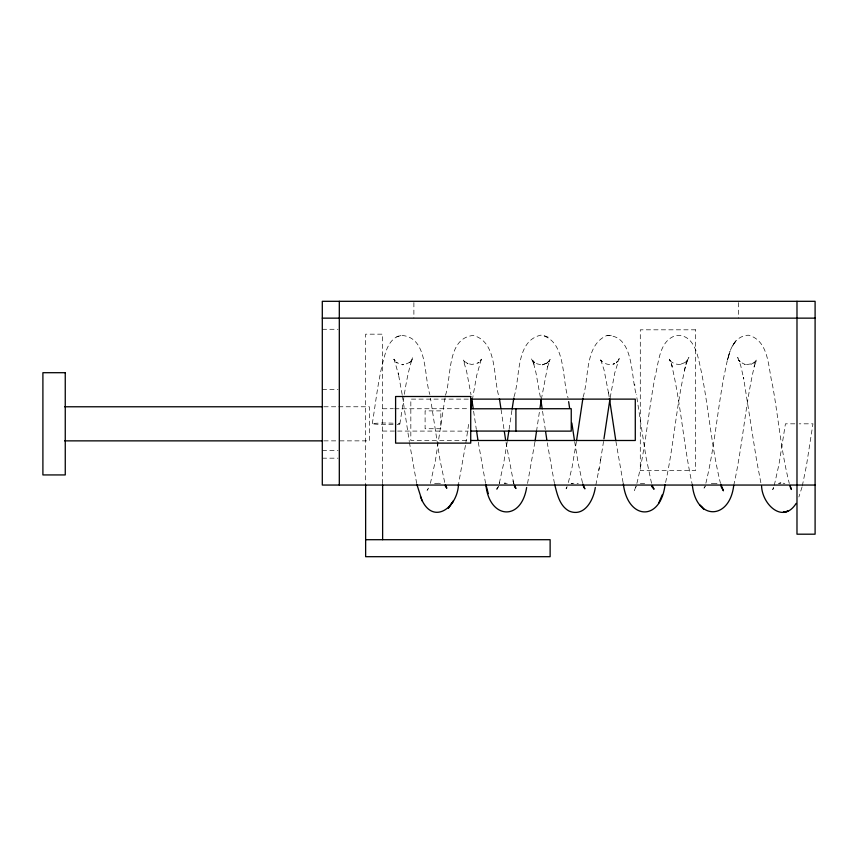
<?xml version="1.0" encoding="UTF-8"?>
<svg xmlns="http://www.w3.org/2000/svg" width="858" height="858" viewBox="0 0 858 858"><rect width="100%" height="100%" fill="white"/><g stroke="black" fill="none" stroke-linecap="round" stroke-linejoin="round"><path stroke-width="0.64" stroke-dasharray="4.29 3.22" d="M372.297 423.659C376.158 400.128 378.421 376.147 385.381 353.26C387.698 345.442 392.492 336.744 401.329 335.414C428.367 336.926 423.691 376.104 429.879 394.519M399.828 423.981C403.582 401.844 405.469 379.129 412.569 357.722L410.821 362.333L412.269 359.588L408.762 363.417L410.124 362.151L404.997 364.468L402.177 364.757L403.474 364.725L400.718 364.35L395.999 362.108L397.361 363.224L393.822 359.223L395.27 361.722L394.079 359.116L398.638 374.989L398.155 372.672L402.166 394.605M468.607 424.388L465.851 442.825M509.073 429.472L511.936 410.274M536.507 431.392L539.553 410.939M445.077 397.78L435.328 461.057L430.416 483.279M507.164 442.074L503.603 463.706L499.217 483.633M603.549 441.42L600.428 461.057M465.454 445.366L458.762 482.786M534.877 442.245L527.477 483.901M514.006 396.793C520.474 377.627 515.25 340.808 540.958 335.124C566.344 340.68 561.797 378.732 568.039 397.822M576.426 441.473L572.093 467.213L567.953 484.202M583.108 397.072C589.221 377.852 584.534 345.088 606.756 335.585C634.566 334.759 630.598 377.338 636.475 395.098M445.474 395.259C451.812 376.919 446.546 338.009 473.369 335.457C498.133 342.235 492.771 378.271 499.206 397.404M472.308 400.053L476.737 375.3L481.295 359.277L480.169 361.572L481.617 359.148L477.809 363.073L479.172 362.237L476.748 363.524L471.75 364.425L466.741 363.299L468.06 363.824L463.492 360.435L464.897 362.291L463.213 359.899L466.613 371.364L471.042 394.809M541.334 399.399L547.683 366.173L547.104 368.361L550.107 359.384L548.916 361.711L550.353 359.47L546.878 363.052L542.363 364.886L548.23 362.387C543.725 365.433 537.58 365.218 533.408 361.711L534.77 362.698L531.413 358.698L534.33 365.058L532.775 360.317L535.95 372.694L540.561 398.359M610.145 397.822L614.725 373.016L619.251 358.505L616.505 362.87L617.899 360.95L613.395 364.103L614.714 363.653C609.899 365.798 604.214 364.039 600.707 360.285L602.101 361.561L600.568 359.363L604.032 369.809L608.665 393.736M595.881 484.92L599.216 468.018M598.734 470.881L600.793 458.901M665.604 482.496C674.259 442.589 676.587 401.49 686.636 361.872L684.394 370.152L685.059 367.653M733.719 485.456C742.717 445.634 745.173 404.622 754.643 364.907L753.903 367.449L756.895 359.062L753.957 363.524L755.34 361.465L750.986 364.425L752.305 363.642L746.792 364.553L743.993 364.092L745.302 364.457L742.728 363.395L738.706 360.081L740.111 361.84L737.665 357.378L740.711 365.583L743.789 379.011L743.468 377.359L756.563 460.145L761.035 483.644M802.037 487.022L798.884 496.975M802.316 485.896L806.445 465.647L812.955 423.82L799.195 423.82M774.302 485.253L779.021 464.167L785.424 423.82L795.398 423.82M705.877 483.193C714.5 447.608 717.331 410.918 724.227 375C727.681 360.768 729.279 336.433 748.305 335.178C769.487 340.519 768.06 368.339 772.608 385.521C778.453 418.103 781.123 451.319 789.296 483.44M636.883 483.408C645.559 448.316 648.294 412.097 655.051 376.619C658.944 362.333 658.987 340.454 676.286 335.435C695.624 334.137 698.155 358.333 701.436 372.168C708.772 408.912 711.454 446.514 720.377 482.936M499.195 483.923L499.774 482.175M685.907 364.532L688.91 357.378L686.089 362.837L687.419 360.253M773.519 487.462L772.736 489.682L773.669 487.323M635.95 486.572L634.405 490.444L636.314 485.993M567.084 486.561L566.087 488.867L567.149 486.904M498.284 486.507L496.803 489.446L498.262 486.969L496.846 488.459L498.788 486.668M704.139 488.03L705.448 485.714M428.55 488.127L427.07 490.315L429.579 486.797M687.526 360.006L685.671 362.269L687.065 360.843L684.834 362.602L680.029 364.478L681.327 364.35C676.865 364.875 672.232 363.481 669.358 359.888L670.763 361.336L669.294 359.137L672.232 366.484L671.053 362.494C680.834 402.37 683.322 443.618 692.063 483.708M704.01 488.02L705.201 486.647M396.707 336.862L401.329 335.414M778.324 483.655L781.016 482.925L779.718 483.011L784.866 483.365M572.34 483.322L571.031 483.655L575.911 482.947L578.271 483.622M640.368 483.687L647.543 483.676M434.631 483.612L439.242 483.204L437.945 482.872L440.379 483.655M711.314 483.612L716.591 483.59L715.282 483.086L717.052 483.773M397.125 424.42L399.099 424.217A15.798 0.869 0.6 0 0 398.991 423.68L397.179 423.455M505.512 483.097L504.214 483.193L509.62 483.504M611.336 335.264L606.756 335.585M393.103 424.592L390.83 424.635A12.913 0.708 0.6 0 1 381.617 424.549L373.144 423.97A15.798 0.869 0.6 0 1 373.037 423.423L381.306 423.005A12.913 0.708 0.6 0 1 390.519 423.101L393.093 423.198M322.297 329.279L337.998 329.279M322.297 389.468L337.998 389.468M468.286 399.12L410.832 399.12L410.832 440.497L468.286 440.497M323.927 406.778L337.291 406.778M338.631 406.778L369.369 406.778L369.369 440.862L338.631 440.862M382.625 408.773L393.329 408.708M394.669 408.773L468.243 408.708M382.625 431.059L468.243 431.124M323.927 440.862L337.291 440.862M322.297 450.364L337.998 450.364M322.297 458.172L337.998 458.172M548.155 337.162L543.661 335.51M514.114 484.244L513.009 480.877L514.071 484.899M651.533 483.29L645.967 456.949L636.368 394.38M582.485 482.797L578.142 462.891L574.613 441.398M513.749 483.633L506.006 442.514M444.701 482.368L440.025 460.188L430.48 398.284M554.472 483.558L547.275 442.867M416.688 483.504L409.491 442.803M485.585 483.386L478.153 441.538M623.09 482.636L615.926 441.473M402.37 395.838L409.309 441.58M608.483 392.61L609.287 397.662M634.695 384.18L634.877 385.306M473.605 411.186L476.319 429.343M542.556 411.261L545.28 429.483M501.072 409.577L504 429.268M738.491 302.595L738.491 318.146M413.888 302.595L413.888 318.146M382.625 483.644L382.625 334.17L365.637 334.17L365.637 483.644M728.281 357.218L727.541 359.759L730.019 351.362L728.281 357.218M734.695 342.578L731.756 347.029L736.529 339.865L734.695 342.578M695.624 329.815L640.293 329.815L640.293 470.516L695.624 470.516L695.624 329.815M440.83 410.885L425.096 410.885L425.096 428.732L440.83 428.732L440.83 410.885"/><path stroke-width="1.29" d="M508.901 430.673L507.368 440.776M603.946 438.856L609.952 399.045M535.06 441.033L536.507 431.392M512.119 409.094L513.803 398.091M576.608 440.251L582.914 398.284M472.114 401.244L470.945 408.794L571.246 408.708L571.246 431.134L470.913 431.059M539.939 408.451L541.141 400.697M458.515 483.912C457.743 508.472 431.392 526.812 420.409 496.439M665.057 484.77C660.328 522.372 627.466 519.798 623.326 483.783M595.302 487.505C593.597 499.882 584.405 517.492 569.111 511.068C559.62 505.93 557.228 494.347 554.751 484.749M733.719 485.456C729.665 520.259 696.042 520.849 692.342 485.017M526.651 487.473C521.02 522.286 488.846 518.597 485.918 484.631L488.288 493.629M658.687 503.196L662.269 494.776M796.16 503.399C782.861 524.495 762.226 504.247 761.593 486.186M322.297 318.146L815.1 318.146M470.956 399.12L635.285 399.12L635.285 440.497L470.956 440.497M64.672 406.778L322.597 406.778M64.672 440.862L322.597 440.862M815.1 485.049L322.297 485.049L322.297 301.308L815.1 301.308L815.1 534.191L796.985 534.191L796.985 301.308M365.637 539.703L550.128 539.703L550.128 556.692L365.637 556.692L365.637 484.984M721.02 486.4L723.433 490.808L720.763 484.105M651.533 486.164L654.043 489.242L652.155 485.424M514.457 486.561L515.958 488.481L514.478 485.36M790.197 486.733L791.441 489.489L789.907 485.564M445.334 485.982L446.804 488.234L445.323 484.909M583.419 486.486L584.899 488.867L582.796 483.966M422.157 500.954L416.967 484.695M609.437 398.584L615.744 440.261M471.653 398.595L473.219 408.59M540.765 399.592L542.181 408.74M574.42 440.1L571.836 422.973M499.42 398.702L500.89 408.376M504.365 431.724L505.641 440.111M477.949 440.229L476.501 430.523M568.639 401.651L569.648 408.269M545.645 431.928L546.911 440.433M515.915 408.773L515.915 431.134M382.625 484.984L382.625 539.703M339.307 301.308L339.307 485.049M453.324 501.061L448.444 508.033L453.324 501.061M787.783 511.186L783.161 512.365L787.783 511.186M65.262 372.704L42.9 372.704L42.9 474.935L65.262 474.935L65.251 372.704M470.72 396.503L395.602 396.503L395.602 443.114L470.72 443.114L470.72 396.503M701.898 507.164L699.924 505.105L703.753 509.126L701.898 507.164"/></g></svg>
